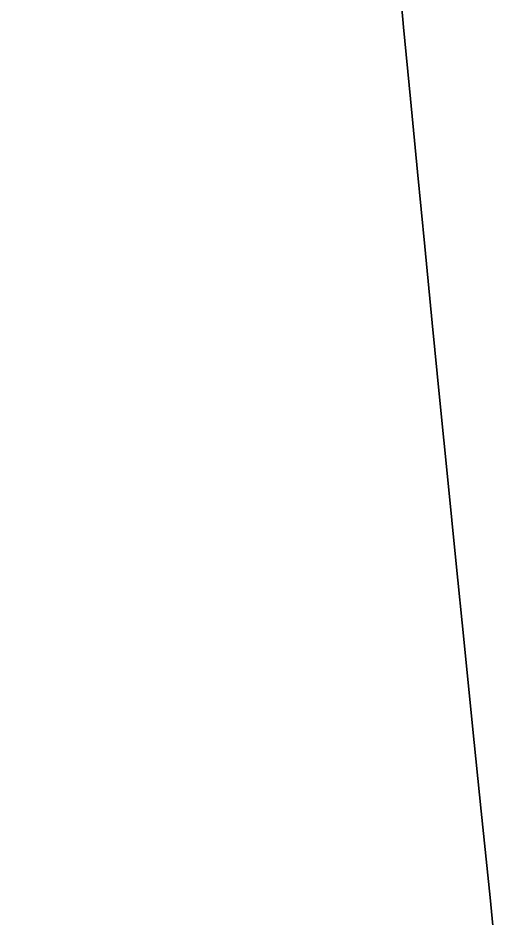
# Model space of a CAD drawing. Header units: millimetres. Extents: x 0 to 1411, y -1 to 1250.
# Drawn here: x 205.57914 to 205.58181, y 1190.92121 to 1190.92622 of the extents above; entities that cross this region are included whole.
import ezdxf

# ---------------------------------------------------------------- set-up
doc = ezdxf.new("R2010")
doc.units = ezdxf.units.MM
doc.layers.add('Blocks', color=7, linetype='Continuous')
doc.layers.add('Blocks$Inner', color=7, linetype='Continuous', lineweight=25, true_color=0x007f00)
doc.layers.add('Blocks$Outline', color=7, linetype='Continuous', lineweight=35, true_color=0xff3f3f)

# ---------------------------------------------------------------- blocks, each defined once
blk = doc.blocks.new('Marselis Floor Lamp Side')
at = {"layer": 'Blocks$Inner'}
for radius, start, end in [(65.7, 0, 180), (53, 7.18075578, 172.81924422)]:
    blk.add_arc((153.0001673, 1184.3), radius, start, end, dxfattribs=at)
blk.add_rational_spline([(204.7501671, 1189.800024), (205.7053938, 1189.9652331), (205.5844746, 1190.925)], [1, 0.718741428231, 1], degree=2, dxfattribs=at)
at = {"layer": 'Blocks$Outline'}
for points, weights, degree, knots in [([(87.3001706, 1184.2999729), (87.3001673, 1250), (153.0001673, 1250), (218.7001673, 1250), (218.7001672, 1184.2999729)], [1, 0.707106781187, 1, 0.707106781187, 1], 2, [-206.402637, -206.402637, -206.402637, -103.201319, -103.201319, 0, 0, 0]), ([(204.7501671, 1189.800024), (205.3135032, 1189.8974545), (205.6557856, 1190.3589864), (205.5844746, 1190.925), (202.0788541, 1218.75), (181.0451312, 1237.3), (153.0001673, 1237.3), (124.9552034, 1237.3), (103.9214805, 1218.75), (100.41586, 1190.925)], [1, 0.812494285488, 0.812494285488, 1, 0.833333333333, 0.833333333333, 1, 0.833333333333, 0.833333333333, 1], 3, [0, 0, 0, 0, 1.537612, 1.537612, 1.537612, 78.147442, 78.147442, 78.147442, 154.757272, 154.757272, 154.757272, 154.757272])]:
    blk.add_rational_spline(points, weights, degree=degree, knots=knots, dxfattribs=at)

msp = doc.modelspace()

# ---------------------------------------------------------------- block references
at = {"layer": 'Blocks'}
msp.add_blockref('Marselis Floor Lamp Side', (0, 0), dxfattribs=at)

doc.saveas('drawing.dxf')
